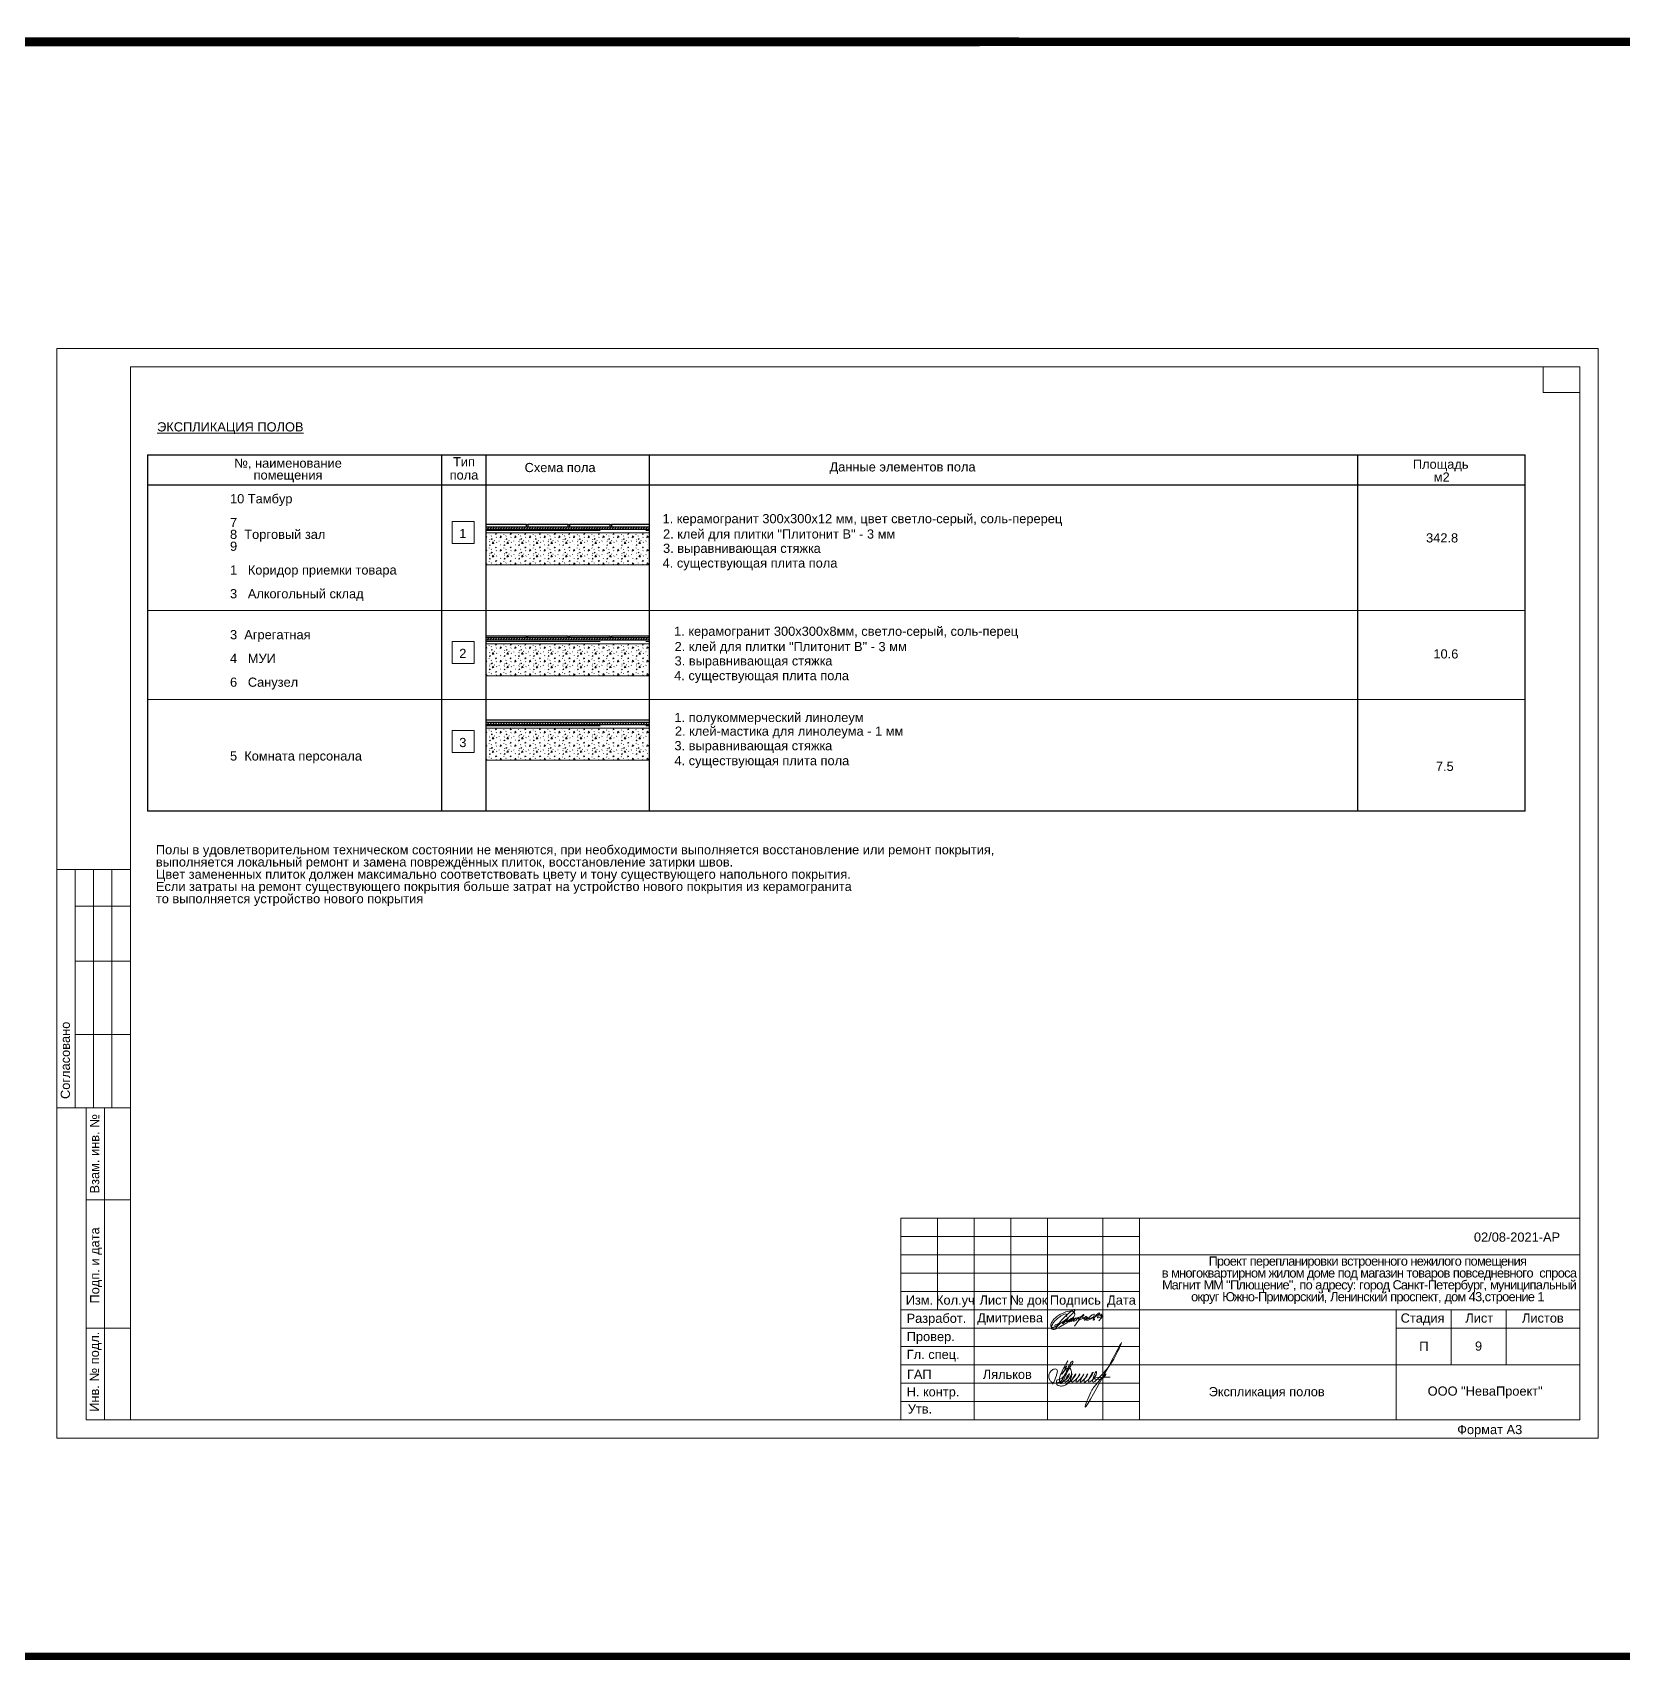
# Model space of a CAD drawing. Header units: metres. Extents: x -443 to 179, y -184 to -91.
# Drawn here: x 77.79 to 121.12, y -183.84 to -139.35 of the extents above; entities that cross this region are included whole.
import ezdxf
from ezdxf.enums import TextEntityAlignment as Align

# ---------------------------------------------------------------- set-up
doc = ezdxf.new("R2010")
doc.units = ezdxf.units.M
doc.header["$MEASUREMENT"] = 0
doc.linetypes.add('DGN Style 3', pattern=[4.360554, 3.114681, -1.245873])
for name, color, linetype, lineweight in [('Level 1', 7, 'Continuous', 0), ('Level 50', 7, 'Continuous', 0), ('Level 6', 7, 'Continuous', 0), ('Level 63', 7, 'Continuous', 0), ('Полы', 12, 'Continuous', 13)]:
    doc.layers.add(name, color=color, linetype=linetype, lineweight=lineweight)
doc.styles.add('GOST 2.304', font='CS_Gost2304.shx')
doc.styles.add('MONOTXT', font='CS_Gost2304.shx', dxfattribs={"height": 0.0002})
doc.styles.add('Style-Arial', font='arial.ttf')

msp = doc.modelspace()

# ---------------------------------------------------------------- hatches: boundary and pattern name
at = {"linetype": 'Continuous', "lineweight": 0}
h = msp.add_hatch(dxfattribs=at)
h.set_pattern_fill('HATCH', style=0, pattern_type=2)
h.set_pattern_definition([(45, (92.815674, -152.860903), (-0.0353553, 0.0353553), [])])
h.paths.add_polyline_path([(94.59522417, -152.81608763), (93.56653476, -152.81608763), (93.53169511, -152.81608763), (92.42614666, -152.81608763), (92.39130701, -152.81608763), (91.28575856, -152.81608763), (91.25091891, -152.81608763), (90.14537046, -152.81608763), (90.14537046, -152.87608763), (94.59522417, -152.87608763)])
h = msp.add_hatch(dxfattribs=at)
h.set_pattern_fill('CONCR2', style=0, pattern_type=2)
h.set_pattern_definition([(64.1865, (92.408285, -153.390397), (-1.19999996, -2.5727099), [0.024622, -3.649795]), (323.0654, (92.419006, -153.368232), (-2.39999995, 1.83764993), [0.022122, -5.482544]), (197.0285, (92.43669, -153.38152), (-0.8000004, -0.36753), [0.02976, -1.225264]), (82.2529, (92.533905, -153.481737), (3e-08, -0.3675296), [0.051236, -2.916088]), (314.0513, (92.54081, -153.43097), (-0.3999999, 0.36752995), [0.04582, -4.5565]), (204.675, (92.57267, -153.4639), (-0.4, -0.36753), [0.04179, -0.838593]), (61.446, (92.31487, -153.27097), (-0.4, -0.36753), [0.05124, -0.78561]), (293.5254, (92.339355, -153.22596), (-0.4000002, 1.1025904), [0.04525, -1.958984]), (184.7748, (92.357417, -153.26745), (-3.9999997, -0.36753), [0.04181, -4.373512]), (303.145, (92.545755, -153.30383), (-0.8000002, 1.1025902), [0.006404, -2.188353]), (66.4746, (92.645205, -153.22658), (-0.4000002, -1.1025904), [0.008756, -1.99548]), (66.4746, (92.506675, -153.57556), (-0.4000002, -1.1025904), [0.008747, -1.995488]), (66.4746, (92.425865, -153.47256), (-0.4000002, -1.1025904), [0.008756, -1.99548]), (276.2113, (92.635525, -153.389017), (-0.4, 3.3077696), [0.00804, -3.688963]), (66.4746, (92.434745, -153.247), (-0.4000002, -1.1025904), [0.008747, -1.995488]), (66.4746, (92.290895, -153.43615), (-0.4000002, -1.1025904), [0.008752, -1.995483]), (64.1865, (92.292665, -153.529387), (-1.19999996, -2.5727099), [0.024627, -3.64979]), (323.0654, (92.303388, -153.507218), (-2.39999995, 1.83764993), [0.022131, -5.482535]), (197.0285, (92.32108, -153.52052), (-0.8000004, -0.36753), [0.029766, -1.225255]), (64.1865, (92.638995, -153.326917), (-1.19999996, -2.57270993), [0.024622, -3.649795]), (323.0654, (92.649716, -153.304752), (-2.39999995, 1.83764993), [0.022122, -5.482544]), (197.0285, (92.6674, -153.31804), (-0.8000004, -0.36753), [0.029758, -1.225264]), (303.145, (92.371555, -153.55818), (-0.8000002, 1.1025902), [0.006404, -2.188353]), (304.2242, (92.651935, -153.535577), (-1.19999974, 1.8376497), [0.00641, -3.549573])])
h.paths.add_polyline_path([(94.59522417, -152.98135616), (90.14537046, -152.98135616), (90.14537046, -153.854647), (94.59522417, -153.854647)])
h = msp.add_hatch(dxfattribs=at)
h.set_pattern_fill('HATCH', style=0, pattern_type=2)
h.set_pattern_definition([(45, (92.815715, -155.880713), (-0.0353553, 0.0353553), [])])
h.paths.add_polyline_path([(94.59522417, -155.83595627), (93.56653476, -155.83595627), (93.53169511, -155.83595627), (92.42614666, -155.83595627), (92.39130701, -155.83595627), (91.28575856, -155.83595627), (91.25091891, -155.83595627), (90.14537046, -155.83595627), (90.14537046, -155.89595627), (94.59522417, -155.89595627)])
h = msp.add_hatch(dxfattribs=at)
h.set_pattern_fill('CONCR2', style=0, pattern_type=2)
h.set_pattern_definition([(64.1865, (92.408326, -156.410307), (-1.19999996, -2.5727099), [0.024622, -3.649795]), (323.0654, (92.419047, -156.388142), (-2.39999995, 1.83764993), [0.022122, -5.482544]), (197.0285, (92.43673, -156.40143), (-0.8000004, -0.36753), [0.02976, -1.225264]), (82.2529, (92.533946, -156.501647), (3e-08, -0.3675296), [0.051236, -2.916088]), (314.0513, (92.54085, -156.45088), (-0.3999999, 0.36752995), [0.04582, -4.5565]), (204.675, (92.57271, -156.48381), (-0.4, -0.36753), [0.04179, -0.838593]), (61.446, (92.3149, -156.29088), (-0.4, -0.36753), [0.05124, -0.78561]), (293.5254, (92.339396, -156.24587), (-0.4000002, 1.1025904), [0.04525, -1.958984]), (184.7748, (92.357458, -156.28736), (-3.9999997, -0.36753), [0.04181, -4.373512]), (303.145, (92.545796, -156.323737), (-0.8000002, 1.1025902), [0.006404, -2.188353]), (66.4746, (92.645246, -156.24649), (-0.4000002, -1.1025904), [0.008756, -1.99548]), (66.4746, (92.506716, -156.59547), (-0.4000002, -1.1025904), [0.008747, -1.995488]), (66.4746, (92.425906, -156.49247), (-0.4000002, -1.1025904), [0.008756, -1.99548]), (276.2113, (92.635566, -156.408927), (-0.4, 3.3077696), [0.00804, -3.688963]), (66.4746, (92.434786, -156.26691), (-0.4000002, -1.1025904), [0.008747, -1.995488]), (66.4746, (92.290936, -156.45606), (-0.4000002, -1.1025904), [0.008752, -1.995483]), (64.1865, (92.292706, -156.549297), (-1.19999996, -2.5727099), [0.024627, -3.64979]), (323.0654, (92.303429, -156.527128), (-2.39999995, 1.83764993), [0.022131, -5.482535]), (197.0285, (92.32112, -156.54043), (-0.8000004, -0.36753), [0.029766, -1.225255]), (64.1865, (92.639036, -156.346827), (-1.19999996, -2.57270993), [0.024622, -3.649795]), (323.0654, (92.649757, -156.324662), (-2.39999995, 1.83764993), [0.022122, -5.482544]), (197.0285, (92.66744, -156.33795), (-0.8000004, -0.36753), [0.029758, -1.225264]), (303.145, (92.371596, -156.578087), (-0.8000002, 1.1025902), [0.006404, -2.188353]), (304.2242, (92.651976, -156.555487), (-1.19999974, 1.8376497), [0.00641, -3.549573])])
h.paths.add_polyline_path([(94.59522417, -156.0012248), (90.14537046, -156.0012248), (90.14537046, -156.87451564), (94.59522417, -156.87451564)])
h = msp.add_hatch(dxfattribs=at)
h.set_pattern_fill('HATCH', style=0, pattern_type=2)
h.set_pattern_definition([(45, (92.815674, -158.184766), (-0.0353553, 0.0353553), [])])
h.paths.add_polyline_path([(94.59522417, -158.14001032), (93.56653476, -158.14001032), (93.53169511, -158.14001032), (92.42614666, -158.14001032), (92.39130701, -158.14001032), (91.28575856, -158.14001032), (91.25091891, -158.14001032), (90.14537046, -158.14001032), (90.14537046, -158.20001032), (94.59522417, -158.20001032)])
h = msp.add_hatch(dxfattribs=at)
h.set_pattern_fill('CONCR2', style=0, pattern_type=2)
h.set_pattern_definition([(64.1865, (92.408285, -158.71436), (-1.19999996, -2.5727099), [0.024622, -3.649795]), (323.0654, (92.419006, -158.692195), (-2.39999995, 1.83764993), [0.022122, -5.482544]), (197.0285, (92.43669, -158.70549), (-0.8000004, -0.36753), [0.02976, -1.225264]), (82.2529, (92.533905, -158.8057), (3e-08, -0.3675296), [0.051236, -2.916088]), (314.0513, (92.54081, -158.754932), (-0.3999999, 0.36752995), [0.04582, -4.5565]), (204.675, (92.57267, -158.78786), (-0.4, -0.36753), [0.04179, -0.838593]), (61.446, (92.31487, -158.59493), (-0.4, -0.36753), [0.05124, -0.78561]), (293.5254, (92.339355, -158.549925), (-0.4000002, 1.1025904), [0.04525, -1.958984]), (184.7748, (92.357417, -158.591414), (-3.9999997, -0.36753), [0.04181, -4.373512]), (303.145, (92.545755, -158.62779), (-0.8000002, 1.1025902), [0.006404, -2.188353]), (66.4746, (92.645205, -158.55054), (-0.4000002, -1.1025904), [0.008756, -1.99548]), (66.4746, (92.506675, -158.89952), (-0.4000002, -1.1025904), [0.008747, -1.995488]), (66.4746, (92.425865, -158.79652), (-0.4000002, -1.1025904), [0.008756, -1.99548]), (276.2113, (92.635525, -158.71298), (-0.4, 3.3077696), [0.00804, -3.688963]), (66.4746, (92.434745, -158.57096), (-0.4000002, -1.1025904), [0.008747, -1.995488]), (66.4746, (92.290895, -158.76011), (-0.4000002, -1.1025904), [0.008752, -1.995483]), (64.1865, (92.292665, -158.85335), (-1.19999996, -2.5727099), [0.024627, -3.64979]), (323.0654, (92.303388, -158.831181), (-2.39999995, 1.83764993), [0.022131, -5.482535]), (197.0285, (92.32108, -158.84448), (-0.8000004, -0.36753), [0.029766, -1.225255]), (64.1865, (92.638995, -158.65088), (-1.19999996, -2.57270993), [0.024622, -3.649795]), (323.0654, (92.649716, -158.628715), (-2.39999995, 1.83764993), [0.022122, -5.482544]), (197.0285, (92.6674, -158.64201), (-0.8000004, -0.36753), [0.029758, -1.225264]), (303.145, (92.371555, -158.88214), (-0.8000002, 1.1025902), [0.006404, -2.188353]), (304.2242, (92.651935, -158.85954), (-1.19999974, 1.8376497), [0.00641, -3.549573])])
h.paths.add_polyline_path([(94.59522417, -158.30527885), (90.14537046, -158.30527885), (90.14537046, -159.17856969), (94.59522417, -159.17856969)])

# ---------------------------------------------------------------- linework, layer by layer
at = {"color": 7, "linetype": 'Continuous', "lineweight": 13}
for p, q in [((90.14537046, -152.75608763), (94.59522417, -152.75608763)), ((90.14537046, -152.81608763), (94.59522417, -152.81608763)), ((90.14537046, -152.87608763), (94.59522417, -152.87608763)), ((94.59522417, -152.98135616), (90.14537046, -152.98135616)), ((90.14537046, -153.854647), (94.59522417, -153.854647)), ((90.14537046, -155.79878423), (94.59522417, -155.79878423)), ((90.14537046, -155.83595627), (94.59522417, -155.83595627)), ((90.14537046, -155.89595627), (94.59522417, -155.89595627)), ((94.59522417, -156.0012248), (90.14537046, -156.0012248)), ((90.14537046, -156.87451564), (94.59522417, -156.87451564)), ((90.14537046, -158.20001032), (94.59522417, -158.20001032)), ((94.59522417, -158.30527885), (90.14537046, -158.30527885)), ((90.14537046, -159.17856969), (94.59522417, -159.17856969)), ((80.45560099, -174.52808759), (80.45560099, -177.15308759))]:
    msp.add_line(p, q, dxfattribs=at)
at = {"color": 7, "lineweight": 30}
for p, q in [((90.14537046, -152.87608763), (94.59522417, -152.87608763)), ((90.14537046, -155.89595627), (94.59522417, -155.89595627)), ((90.14537046, -158.20001032), (94.59522417, -158.20001032))]:
    msp.add_line(p, q, dxfattribs=at)
at = {"color": 7, "linetype": 'DGN Style 3', "lineweight": 13}
for p, q in [((90.14537046, -152.91978214), (94.59522417, -152.91978214)), ((90.14537046, -155.93965078), (94.59522417, -155.93965078)), ((90.14537046, -158.24370484), (94.59522417, -158.24370484))]:
    msp.add_line(p, q, dxfattribs=at)
at = {"color": 7, "linetype": 'Continuous', "lineweight": 30}
for p, q in [((90.14537046, -158.08001032), (94.59522417, -158.08001032)), ((90.14537046, -158.14001032), (94.59522417, -158.14001032))]:
    msp.add_line(p, q, dxfattribs=at)
at = {"color": 1, "linetype": 'Continuous', "lineweight": 13}
msp.add_lwpolyline([(-442.29268327, -139.59917875, 0.5, 0.2, 0), (179.07218429, -139.59917875, 0.2, 0.2, 0), (179.07218429, -183.59219554, 0.2, 0.2, 0), (-442.29268327, -183.59219554, 0.2, 0.2, 0)], format="xyseb", close=True, dxfattribs=at)
at = {"color": 7, "linetype": 'Continuous', "lineweight": 30, "flags": 128}
for points in [[(90.14537046, -152.75608763), (90.14537046, -152.81608763), (91.25091891, -152.81608763), (91.25091891, -152.75608763), (90.14537046, -152.75608763)], [(91.28575856, -152.75608763), (91.28575856, -152.81608763), (92.39130701, -152.81608763), (92.39130701, -152.75608763), (91.28575856, -152.75608763)], [(92.42614666, -152.75608763), (92.42614666, -152.81608763), (93.53169511, -152.81608763), (93.53169511, -152.75608763), (92.42614666, -152.75608763)], [(90.14537046, -155.79878423), (90.14537046, -155.83595627), (91.25091891, -155.83595627), (91.25091891, -155.79878423), (90.14537046, -155.79878423)], [(91.28389156, -155.79878423), (91.28389156, -155.83595627), (92.38944002, -155.83595627), (92.38944002, -155.79878423), (91.28389156, -155.79878423)], [(92.42427966, -155.79878423), (92.42427966, -155.83595627), (93.52982812, -155.83595627), (93.52982812, -155.79878423), (92.42427966, -155.79878423)], [(93.56466776, -155.79878423), (93.56466776, -155.83595627), (94.59522417, -155.83595627), (94.59522417, -155.79878423), (93.56466776, -155.79878423)]]:
    msp.add_lwpolyline(points, close=True, dxfattribs=at)
at = {"color": 7, "linetype": 'Continuous', "lineweight": 0, "flags": 128}
for points in [[(94.59522417, -152.81608763), (93.56653476, -152.81608763), (93.53169511, -152.81608763), (92.42614666, -152.81608763), (92.39130701, -152.81608763), (91.28575856, -152.81608763), (91.25091891, -152.81608763), (90.14537046, -152.81608763), (90.14537046, -152.87608763), (94.59522417, -152.87608763), (94.59522417, -152.81608763)], [(94.59522417, -152.98135616), (90.14537046, -152.98135616), (90.14537046, -153.854647), (94.59522417, -153.854647), (94.59522417, -152.98135616)], [(94.59522417, -155.83595627), (93.56653476, -155.83595627), (93.53169511, -155.83595627), (92.42614666, -155.83595627), (92.39130701, -155.83595627), (91.28575856, -155.83595627), (91.25091891, -155.83595627), (90.14537046, -155.83595627), (90.14537046, -155.89595627), (94.59522417, -155.89595627), (94.59522417, -155.83595627)], [(94.59522417, -156.0012248), (90.14537046, -156.0012248), (90.14537046, -156.87451564), (94.59522417, -156.87451564), (94.59522417, -156.0012248)], [(94.59522417, -158.14001032), (93.56653476, -158.14001032), (93.53169511, -158.14001032), (92.42614666, -158.14001032), (92.39130701, -158.14001032), (91.28575856, -158.14001032), (91.25091891, -158.14001032), (90.14537046, -158.14001032), (90.14537046, -158.20001032), (94.59522417, -158.20001032), (94.59522417, -158.14001032)], [(94.59522417, -158.30527885), (90.14537046, -158.30527885), (90.14537046, -159.17856969), (94.59522417, -159.17856969), (94.59522417, -158.30527885)]]:
    msp.add_lwpolyline(points, close=True, dxfattribs=at)
at = {"color": 7, "linetype": 'Continuous', "lineweight": 30, "flags": 128}
msp.add_lwpolyline([(94.59522417, -152.75608763), (93.56653476, -152.75608763), (93.56653476, -152.81608763), (94.59522417, -152.81608763)], dxfattribs=at)
at = {"color": 5, "linetype": 'Continuous', "lineweight": 20}
for points in [[(106.17773383, -174.22962682), (106.14652769, -174.20344492), (106.12340438, -174.19432099), (106.09541096, -174.19067207), (106.0515981, -174.19188816), (106.00595734, -174.20040339), (105.94997309, -174.2125682), (105.88181745, -174.24237218), (105.85017468, -174.25514503), (105.79029952, -174.28452815), (105.70632314, -174.3380537), (105.66555119, -174.37576421), (105.62599741, -174.4110419), (105.59922217, -174.44571153), (105.57792288, -174.4773403), (105.56453591, -174.50106121), (105.55236581, -174.52843236), (105.54628012, -174.55762764), (105.5414113, -174.58560683), (105.54506324, -174.60567882), (105.55845021, -174.62088451), (105.57244692, -174.63061648), (105.59922217, -174.63304932), (105.65824862, -174.61176123), (105.71545104, -174.58499878), (105.75255943, -174.54394435), (105.79733986, -174.48166991), (105.85185532, -174.42036938), (105.91221233, -174.35614907), (105.98035763, -174.28900962), (106.02027054, -174.25008891), (106.08744182, -174.19851774), (106.13447127, -174.16852592), (106.164954, -174.15390144), (106.18263364, -174.14780791), (106.19055887, -174.14780791), (106.19909383, -174.15085468), (106.20214119, -174.15755756), (106.19726463, -174.17218203), (106.16739164, -174.21666415), (106.07594604, -174.31050453), (105.97535447, -174.39764202), (105.86561951, -174.47807597), (105.78621483, -174.5362597), (105.67465067, -174.64655261), (105.71671572, -174.5856173)], [(106.17773383, -174.22962682), (106.18426132, -174.23482955), (106.19072422, -174.25030031), (106.19357911, -174.26742307), (106.1919256, -174.29010396), (106.16753244, -174.34171637), (106.11744658, -174.39832533), (106.06967175, -174.4360653), (105.97601717, -174.50649434), (105.80405466, -174.61122453), (105.71989356, -174.65745747), (105.67125968, -174.68253455), (105.6361355, -174.68947895), (105.60525619, -174.68947895), (105.58093925, -174.68137671), (105.56472839, -174.66247302), (105.56009597, -174.64511202), (105.56202593, -174.61039002), (105.57222086, -174.58171574), (105.59585185, -174.5364122), (105.60979817, -174.51201779), (105.62955633, -174.48413874), (105.66248445, -174.44541766), (105.68611544, -174.42373359), (105.72961051, -174.38363541), (105.78384566, -174.3425908), (105.81561244, -174.31935815), (105.84660284, -174.30038508), (105.87643321, -174.28605841), (105.91129903, -174.27211856), (105.94267826, -174.26708469), (105.96127251, -174.27134427), (105.98102937, -174.29496373), (105.97909296, -174.32787665), (105.97018209, -174.34414003)], [(105.65732498, -174.58711352), (105.64863242, -174.58152855), (105.66353339, -174.56042896), (105.94043957, -174.46424019), (105.98358844, -174.42093881), (106.0016595, -174.39789335), (105.95243139, -174.42280745), (105.91192684, -174.45706409), (105.86332138, -174.51747971), (105.86233832, -174.52318512), (105.86478629, -174.52593866), (105.86922493, -174.5257855), (105.8753468, -174.52379709), (105.88452895, -174.51706671), (105.94066305, -174.46433444)], [(106.00111048, -174.39679246), (106.01437991, -174.38917849), (106.01659148, -174.39163488), (105.97850389, -174.4513168), (105.96941217, -174.46654473), (105.96769278, -174.4739126), (105.97039523, -174.47661444), (105.97948696, -174.47440414), (106.10625308, -174.38896054), (106.10585908, -174.38385271), (106.09681903, -174.38856783), (106.02016461, -174.47540031), (106.02331015, -174.48168627), (106.03746188, -174.47657844), (106.16167927, -174.3932823), (106.16718236, -174.38228122), (106.15538947, -174.38385271), (106.08541885, -174.46046953), (106.08777769, -174.46714885), (106.09328078, -174.46872034), (106.1011427, -174.46675614), (106.11450772, -174.45614777), (106.14988639, -174.44357454), (106.17307945, -174.42471471), (106.1946991, -174.41371362), (106.20924354, -174.40349796), (106.22024972, -174.39446108), (106.22182314, -174.38149514), (106.21435392, -174.38267392), (106.19351969, -174.39760471), (106.17858254, -174.41253484), (106.16285869, -174.42392929), (106.15578218, -174.43689522), (106.14909968, -174.4478963), (106.14870697, -174.45418292), (106.15067309, -174.45968346), (106.15460406, -174.46164831), (106.16561024, -174.46086224), (106.17465158, -174.45693319), (106.19194756, -174.45261143)], [(106.22629795, -174.38412564), (106.40508894, -174.32744337), (106.42753535, -174.31484723), (106.43659348, -174.30894286), (106.44092491, -174.29634738), (106.44210691, -174.28414461), (106.43423077, -174.27942098), (106.42320392, -174.28729348), (106.35861884, -174.35460376), (106.18334155, -174.60000157)], [(106.21330497, -174.4547962), (106.26073489, -174.39632644), (106.27773117, -174.37617852), (106.28840277, -174.36827722), (106.29828508, -174.36669657), (106.30223671, -174.37064722), (106.30223671, -174.3742032), (106.2970992, -174.38882047), (106.28800748, -174.3994871)], [(106.29116982, -174.4374136), (106.31409419, -174.4310923), (106.34966792, -174.42082034), (106.37338288, -174.41252437), (106.39077316, -174.40225242), (106.40697885, -174.39316645), (106.4204175, -174.37894385), (106.42081279, -174.36314125), (106.41527999, -174.35602995), (106.40263064, -174.35089397), (106.38207802, -174.35089397), (106.35164309, -174.3584006)], [(106.49370806, -174.3632512), (106.51308514, -174.3456212), (106.51383051, -174.33494345), (106.49395609, -174.34015797), (106.4775605, -174.35381507), (106.45619534, -174.37343152), (106.44327728, -174.38981991), (106.44253191, -174.40397379), (106.44600945, -174.40645702), (106.45346188, -174.40645702), (106.47010678, -174.40372573), (106.48774509, -174.39776638), (106.50439, -174.38659185), (106.51904811, -174.37641153), (106.53196616, -174.36523766), (106.53718376, -174.35729119), (106.53320888, -174.3562983), (106.49942172, -174.39652476), (106.45694071, -174.448918)], [(106.49570649, -174.42050552), (106.63176327, -174.38364784), (106.70233459, -174.34234143), (106.72585836, -174.31183908), (106.72458722, -174.27815842), (106.71123642, -174.26989713), (106.66482444, -174.28705523), (106.6101475, -174.33153866), (106.52304496, -174.41732785), (106.51986582, -174.43257935), (106.52685966, -174.44084064), (106.55546927, -174.43512149), (106.62731301, -174.4097021), (106.74747542, -174.34424803), (106.78204413, -174.32948938), (106.86405954, -174.26975445), (106.86723868, -174.2506904), (106.86469511, -174.23798104), (106.8437149, -174.24052252), (106.77632272, -174.29771597), (106.71592308, -174.38414069), (106.69816335, -174.42275902), (106.7065252, -174.43390147), (106.72961751, -174.42554463), (106.73160818, -174.40564673), (106.72006203, -174.3877379), (106.70134894, -174.38097284), (106.69896039, -174.37261534)], [(106.93034852, -174.33200861), (106.92437521, -174.31409978), (106.91203331, -174.31091622), (106.88416261, -174.31051827), (106.84514364, -174.32603878), (106.8272263, -174.33797778), (106.81408735, -174.35509006), (106.81408735, -174.36344756), (106.82165217, -174.3682229), (106.83240257, -174.3682229), (106.85469912, -174.36304961), (106.87739356, -174.3562839), (106.89570877, -174.35031472), (106.91163543, -174.34593668), (106.92397734, -174.33718189), (106.93194003, -174.33081412), (106.93194003, -174.31489567), (106.93034852, -174.2890286), (106.92119092, -174.2727122), (106.89411597, -174.27112042), (106.87580076, -174.27987521)], [(106.92318159, -174.33956956), (106.93034852, -174.34713116), (106.93114427, -174.35389623), (106.91402398, -174.38215162), (106.84832923, -174.45776442)]]:
    msp.add_lwpolyline(points, dxfattribs=at)
msp.add_spline([(105.59127086, -176.17973815), (105.69393627, -175.94492033), (105.71911962, -175.85093477), (105.71911962, -175.79773086), (105.68789229, -175.76650352), (105.63861202, -175.76650352), (105.56126575, -175.81115941), (105.50651323, -175.88094774), (105.49206156, -175.92133607), (105.49206156, -175.98995268), (105.50910905, -176.05357478), (105.55194593, -176.11427242), (105.60120789, -176.14271383), (105.66797051, -176.15385695), (105.73602266, -176.13562243), (105.79449878, -176.1090263), (105.83460581, -176.07802652), (105.90596959, -175.95442084), (105.9721635, -175.81835734), (106.02588897, -175.70792956), (106.08211841, -175.61053733), (106.11933187, -175.55837641), (106.13669593, -175.55372372), (106.14338942, -175.57870417), (106.13237738, -175.61980167), (106.09990454, -175.66464187), (105.90867755, -176.03307249), (105.84790955, -176.13832575), (105.80239524, -176.16460345), (105.79022184, -176.14351851), (105.78456852, -176.12242002), (105.7770764, -176.04694933), (105.81020005, -175.92333019), (105.90504213, -175.71663711), (106.00330429, -175.54644205), (105.90625058, -175.74375487), (105.969393, -175.68816177), (105.84062079, -175.91120179), (105.94137115, -175.78067763), (106.01554216, -175.73785498), (106.07178801, -175.75292601), (106.09858663, -175.81305456), (106.10649698, -175.90997507), (106.03571787, -176.13279505), (105.94795064, -176.19708384), (105.88339163, -176.22401711), (105.78418665, -176.22776921), (105.71540817, -176.19860811), (105.7028933, -176.17693172), (105.695337, -176.12631712), (105.7091049, -176.07493463), (105.7848204, -176.04735035), (105.93772277, -175.91037697), (105.82222896, -176.13760546), (105.8816872, -176.10327722), (106.03592453, -175.94903989), (106.04804359, -175.90381095), (105.92287626, -176.12060712), (106.0558416, -176.01962157), (106.12419878, -175.89671185), (106.00684405, -176.12973969), (106.16871111, -176.00214241), (106.22716882, -175.89671185), (106.10396283, -176.11428972), (106.27007373, -176.00828281), (106.33655198, -175.89671185), (106.22675818, -176.11656273), (106.3966308, -175.98006789), (106.44414192, -175.89671185), (106.34252539, -176.11336256), (106.54011692, -175.92132111), (106.54498713, -175.90910539), (106.44651889, -176.10141382), (106.69067739, -175.87445294), (106.69334261, -175.86450621), (106.56925881, -176.10496767), (106.78832916, -175.87436084), (106.78832916, -175.84541577), (106.67912027, -176.09325269), (106.9793751, -175.86839614), (107.32343388, -175.37531892), (107.45838887, -175.08479855), (106.4808889, -176.77787817), (106.66400146, -176.34589754), (106.88873655, -176.05530569), (107.0418786, -175.90216364), (106.98626113, -175.99849593), (106.71619584, -176.03086572), (107.15889499, -175.98830175)], degree=3, dxfattribs=at)
at = {"layer": 'Level 50', "color": 7, "linetype": 'Continuous', "lineweight": 13}
for q in [(118.95560099, -148.45308759), (119.95560099, -149.15308759)]:
    msp.add_line((118.95560099, -149.15308759), q, dxfattribs=at)
msp.add_lwpolyline([(120.45560099, -147.95308759), (120.45560099, -177.65308759), (78.45560099, -177.65308759), (78.45560099, -147.95308759)], close=True, dxfattribs=at)
for points in [[(80.45560099, -148.45308759), (119.95560099, -148.45308759), (119.95560099, -177.15308759), (80.45560099, -177.15308759)], [(80.45560099, -177.15308759), (80.45560099, -148.45308759)]]:
    msp.add_lwpolyline(points, dxfattribs=at)
at = {"layer": 'Level 6', "color": 7, "linetype": 'Continuous', "lineweight": 30}
for p, q in [((80.92574749, -150.85258185), (118.46879981, -150.85258185)), ((80.92574749, -150.85258185), (80.92574749, -160.56299881)), ((88.93424466, -150.85258185), (88.93424466, -151.66942408)), ((90.14537046, -150.85258185), (90.14537046, -151.66942408)), ((94.59522417, -150.85258185), (94.59522417, -160.56299881)), ((113.90225407, -150.85258185), (113.90225407, -151.66942408)), ((118.46879981, -160.56299881), (118.46879981, -150.85258185)), ((80.92574749, -151.66942408), (118.46879981, -151.66942408)), ((88.93424466, -151.66942408), (88.93424466, -160.56299881)), ((90.14537046, -151.66942408), (90.14537046, -160.56299881)), ((113.90225407, -151.66942408), (113.90225407, -160.56299881)), ((118.46879981, -160.56299881), (80.92574749, -160.56299881))]:
    msp.add_line(p, q, dxfattribs=at)
at = {"layer": 'Level 6', "color": 7, "linetype": 'Continuous', "lineweight": 13}
for p, q in [((118.46879981, -155.09423214), (80.92574749, -155.09423214)), ((118.46879981, -157.52119328), (80.92574749, -157.52119328))]:
    msp.add_line(p, q, dxfattribs=at)
at = {"layer": 'Level 63', "color": 7, "linetype": 'Continuous', "lineweight": 13}
for p, q in [((78.45560099, -162.15308759), (80.45560099, -162.15308759)), ((78.45560099, -162.15308759), (78.45560099, -168.65308759)), ((78.95560099, -162.15308759), (78.95560099, -168.65308759)), ((79.45560099, -162.15308759), (79.45560099, -168.65308759)), ((79.95560099, -162.15308759), (79.95560099, -168.65308759)), ((78.95560099, -163.15308759), (80.45560099, -163.15308759)), ((78.95560099, -164.65308759), (80.45560099, -164.65308759)), ((78.95560099, -166.65308759), (80.45560099, -166.65308759)), ((78.45560099, -168.65308759), (80.45560099, -168.65308759)), ((79.25560099, -168.65308759), (80.45560099, -168.65308759)), ((79.75560099, -177.15308759), (79.75560099, -168.65308759)), ((79.25560099, -171.15308759), (80.45560099, -171.15308759)), ((102.45560099, -171.65308759), (102.45560099, -174.15308759)), ((103.45560099, -171.65308759), (103.45560099, -177.15308759)), ((104.45560099, -171.65308759), (104.45560099, -174.15308759)), ((105.45560099, -171.65308759), (105.45560099, -177.15308759)), ((106.95560099, -171.65308759), (106.95560099, -177.15308759)), ((107.95560099, -171.65308759), (107.95560099, -177.15308759)), ((107.95560099, -172.65308759), (119.95560099, -172.65308759)), ((101.45560099, -173.65308759), (107.95560099, -173.65308759)), ((101.45560099, -174.15308759), (107.95560099, -174.15308759)), ((107.95560099, -174.15308759), (119.95560099, -174.15308759)), ((79.25560099, -174.65308759), (80.45560099, -174.65308759)), ((114.95560099, -174.65308759), (119.95560099, -174.65308759)), ((107.95560099, -175.65308759), (119.95560099, -175.65308759)), ((101.45560099, -177.15308759), (119.95560099, -177.15308759))]:
    msp.add_line(p, q, dxfattribs=at)
at = {"layer": 'Level 63', "color": 7, "linetype": 'Continuous', "lineweight": 0}
for p, q in [((101.45560099, -171.65308759), (119.95560099, -171.65308759)), ((101.45560099, -172.15308759), (107.95560099, -172.15308759)), ((101.45560099, -172.65308759), (107.95560099, -172.65308759)), ((101.45560099, -173.15308759), (107.95560099, -173.15308759)), ((101.45560099, -174.65308759), (107.95560099, -174.65308759)), ((101.45560099, -175.15308759), (107.95560099, -175.15308759)), ((101.45560099, -175.65308759), (107.95560099, -175.65308759)), ((101.45560099, -176.15308759), (107.95560099, -176.15308759)), ((101.45560099, -176.65308759), (107.95560099, -176.65308759))]:
    msp.add_line(p, q, dxfattribs=at)
at = {"layer": 'Level 63', "color": 7, "linetype": 'Continuous', "lineweight": 13, "flags": 128}
for points in [[(80.45560099, -177.15308759), (79.25560099, -177.15308759), (79.25560099, -168.65308759)], [(114.95560099, -174.15308759), (114.95560099, -177.15308759)], [(116.45560099, -174.15308759), (116.45560099, -175.65308759)], [(117.95560099, -174.15308759), (117.95560099, -175.65308759)]]:
    msp.add_lwpolyline(points, dxfattribs=at)
at = {"layer": 'Level 63', "color": 7, "linetype": 'Continuous', "lineweight": 0}
msp.add_lwpolyline([(101.45560099, -171.65308759), (101.45560099, -177.15308759)], dxfattribs=at)
at = {"layer": 'Полы', "linetype": 'Continuous', "lineweight": 13, "flags": 128}
for points in [[(89.22782582, -152.67137052), (89.82782582, -152.67137052), (89.82782582, -153.27137052), (89.22782582, -153.27137052)], [(89.22782582, -155.94131119), (89.82782582, -155.94131119), (89.82782582, -156.54131119), (89.22782582, -156.54131119)], [(89.22782582, -158.36827234), (89.82782582, -158.36827234), (89.82782582, -158.96827234), (89.22782582, -158.96827234)]]:
    msp.add_lwpolyline(points, close=True, dxfattribs=at)

# ---------------------------------------------------------------- texts
at = {"color": 7, "linetype": 'Continuous', "lineweight": 13, "style": 'Style-Arial'}
msp.add_text('%%UЭКСПЛИКАЦИЯ ПОЛОВ', height=0.25, dxfattribs=at).set_placement((81.18533252, -149.96661011), align=Align.TOP_LEFT)
for s, height, p in [('02/08-2021-АР ', 0.25, (118.29558858, -172.04627302)), ('П', 0.2625, (115.71185651, -175.01701159))]:
    msp.add_text(s, height=height, dxfattribs=at).set_placement(p, align=Align.TOP_CENTER)
at = {"color": 7, "lineweight": 13, "style": 'Style-Arial'}
msp.add_text('Ляльков', height=0.25, dxfattribs=at).set_placement((103.68730744, -175.78773107), align=Align.TOP_LEFT)
at = {"color": 7, "linetype": 'Continuous', "lineweight": 13, "char_height": 0.25}
for s, insert, attachment_point, line_spacing_factor, style in [('№, наименование\\Pпомещения', (84.75255688, -151.27814685), 5, 0.776524, 'Style-Arial'), ('1. керамогранит 300х300х12 мм, цвет светло-серый, соль-перерец', (94.9607436, -152.46812846), 1, 0.6, 'Style-Arial'), ('\\fArial|b0|i0|c204204|p39;2. клей для плитки "Плитонит В" - 3 мм', (94.97298804, -153.20848862), 7, 0.6, 'MONOTXT'), ('1. керамогранит 300х300х8мм, светло-серый, соль-перец', (95.27597926, -155.53637021), 1, 0.6, 'Style-Arial'), ('1. полукоммерческий линолеум', (95.28434171, -157.88568187), 1, 0.6, 'Style-Arial')]:
    msp.add_mtext(s, dxfattribs=dict(at, insert=insert, attachment_point=attachment_point, line_spacing_factor=line_spacing_factor, style=style))
at = {"linetype": 'Continuous', "lineweight": 13, "char_height": 0.25}
for s, insert, attachment_point, line_spacing_factor, style in [('10 Тамбур\\P\\P7\\P8  Торговый зал\\P9\\P\\P1   Коридор приемки товара\\P\\P3   Алкогольный склад', (83.17230049, -151.92523536), 1, 0.776524, 'Style-Arial'), ('\\fArial|b0|i0|c204204|p39;2. клей для плитки "Плитонит В" - 3 мм', (95.2882237, -156.27673037), 7, 0.6, 'MONOTXT')]:
    msp.add_mtext(s, dxfattribs=dict(at, insert=insert, attachment_point=attachment_point, line_spacing_factor=line_spacing_factor, style=style))
at = {"linetype": 'Continuous', "lineweight": 13, "char_height": 0.25, "attachment_point": 1, "line_spacing_factor": 0.776524, "style": 'Style-Arial'}
for s, insert, width in [('342.8', (115.76897462, -152.99186921), 0.6347203274), ('3  Агрегатная\\P\\P4   МУИ\\P\\P6   Санузел', (83.17230049, -155.62980077), 2.9918134191), ('10.6', (115.96863778, -156.15400933), 0.6347203274), ('5  Комната персонала', (83.17230049, -158.93545816), 5.0441264281), ('7.5', (116.03629811, -159.21835723), 0.6347203274)]:
    msp.add_mtext(s, dxfattribs=dict(at, insert=insert, width=width))
at = {"lineweight": 13, "char_height": 0.25, "attachment_point": 7, "style": 'MONOTXT'}
for s, insert, line_spacing_factor in [('\\fArial|b0|i0|c204204|p39;3. выравнивающая стяжка ', (94.97298804, -153.60176601), 0.6), ('\\fArial|b0|i0|c204204|p39;4. существующая плита пола', (94.96237034, -154.00291458), 0.6), ('\\fArial|b0|i0|c204204|p39;3. выравнивающая стяжка ', (95.2882237, -156.67000776), 0.6), ('\\fArial|b0|i0|c204204|p39;4. существующая плита пола', (95.277606, -157.07115634), 0.6), ('\\fArial|b0|i0|c204204|p39;2. клей-мастика для линолеума - 1 мм', (95.29658615, -158.58415553), 0.6), ('\\fArial|b0|i0|c204204|p39;3. выравнивающая стяжка ', (95.28434171, -158.98064532), 0.6), ('\\fArial|b0|i0|c204204|p39;4. существующая плита пола', (95.28434171, -159.38896884), 0.6), ('\\fArial|b0|i0|c204204|p39;Полы в удовлетворительном техническом состоянии не меняются, при необходимости выполняется восстановление или ремонт покрытия, \\Pвыполняется локальный ремонт и замена повреждённых плиток, восстановление затирки швов. \\PЦвет замененных плиток должен максимально соответствовать цвету и тону существующего напольного покрытия.\\PЕсли затраты на ремонт существующего покрытия больше затрат на устройство нового покрытия из керамогранита \\Pто выполняется устройство нового покрытия^J', (81.15171852, -163.14947121), 0.8)]:
    msp.add_mtext(s, dxfattribs=dict(at, insert=insert, line_spacing_factor=line_spacing_factor))
at = {"color": 7, "linetype": 'Continuous', "lineweight": 13, "insert": (114.17130507, -172.70001857), "char_height": 0.25, "width": 13.7464597137, "attachment_point": 2, "line_spacing_factor": 0.776524, "style": 'Style-Arial'}
msp.add_mtext('{\\T0.9;Проект перепланировки встроенного нежилого помещения\\P в многоквартирном жилом доме под магазин товаров повседневного  спроса \\P Магнит ММ "Плющение", по адресу: город Санкт-Петербург, муниципальный \\Pокруг Южно-Приморский, Ленинский проспект, дом 43,строение 1}', dxfattribs=at)
at = {"color": 7, "linetype": 'Continuous', "lineweight": 0, "char_height": 0.25, "attachment_point": 5}
for s, insert, line_spacing_factor, style in [('{\\fArial|b0|i0|c204|p39;9}', (117.19952498, -175.1437103), 0.72, 'GOST 2.304'), ('Экспликация полов', (111.42547097, -176.42028453), 0.8, 'Style-Arial'), ('Формат А3', (117.50372718, -177.45417842), 1.214483, 'Style-Arial')]:
    msp.add_mtext(s, dxfattribs=dict(at, insert=insert, line_spacing_factor=line_spacing_factor, style=style))
at = {"layer": 'Level 1', "color": 7, "linetype": 'Continuous', "lineweight": 0, "style": 'Style-Arial'}
for s, p in [('Тип', (89.54823942, -151.04260652)), ('Схема пола', (92.1676751, -151.1997977)), ('Данные элементов пола', (101.50122248, -151.18197231)), ('Площадь', (116.1675509, -151.10843444)), ('пола', (89.54828678, -151.40291271)), ('м2', (116.19589682, -151.45791672)), ('Дмитриева', (104.43385969, -174.3706194))]:
    msp.add_text(s, height=0.25, dxfattribs=at).set_placement(p, align=Align.MIDDLE_CENTER)
at = {"layer": 'Level 63', "color": 7, "linetype": 'Continuous', "lineweight": 0, "style": 'Style-Arial'}
for s, p in [('Согласовано', (78.68293934, -167.3551353)), ('Взам. инв. №', (79.48115012, -169.90095975)), ('Подп. и дата', (79.48477443, -172.94364638)), ('Инв. № подл.', (79.47561298, -175.84065301))]:
    msp.add_text(s, height=0.25002, rotation=90, dxfattribs=at).set_placement(p, align=Align.MIDDLE_CENTER)
for s, p in [('Изм.', (101.96264883, -173.88807759)), ('Кол.уч', (102.93996896, -173.88807759)), ('Лист', (103.97836664, -173.88807759)), ('№ док', (104.93726794, -173.88807759)), ('Подпись', (106.21126727, -173.88807759)), ('Дата', (107.46674438, -173.88807759)), ('Разработ.', (102.42454701, -174.38403991)), ('Стадия', (115.67404574, -174.37807759)), ('Лист', (117.21836664, -174.37807759)), ('Листов', (118.95185769, -174.37807759)), ('Провер.', (102.26990985, -174.88177097)), ('Гл. спец.', (102.33618292, -175.36900078)), ('ГАП', (101.9567945, -175.91050425)), ('Н. контр.', (102.33108202, -176.38807759)), ('Утв.', (101.97513424, -176.85488749))]:
    msp.add_text(s, height=0.25, dxfattribs=at).set_placement(p, align=Align.MIDDLE_CENTER)
at = {"layer": 'Level 63', "color": 7, "linetype": 'Continuous', "lineweight": 0, "insert": (117.37854537, -176.40525542), "char_height": 0.25, "attachment_point": 5, "line_spacing_factor": 0.6, "style": 'GOST 2.304'}
msp.add_mtext('\\fArial|b0|i0|c204204|p39;ООО "НеваПроект"', dxfattribs=at)
at = {"layer": 'Полы', "linetype": 'Continuous', "lineweight": 0, "style": 'Style-Arial'}
for s, p in [('1', (89.51727545, -152.87158667)), ('2', (89.51727545, -156.14152734)), ('3', (89.51727545, -158.56848849))]:
    msp.add_text(s, height=0.25, dxfattribs=at).set_placement(p, align=Align.TOP_CENTER)

doc.saveas('drawing.dxf')
